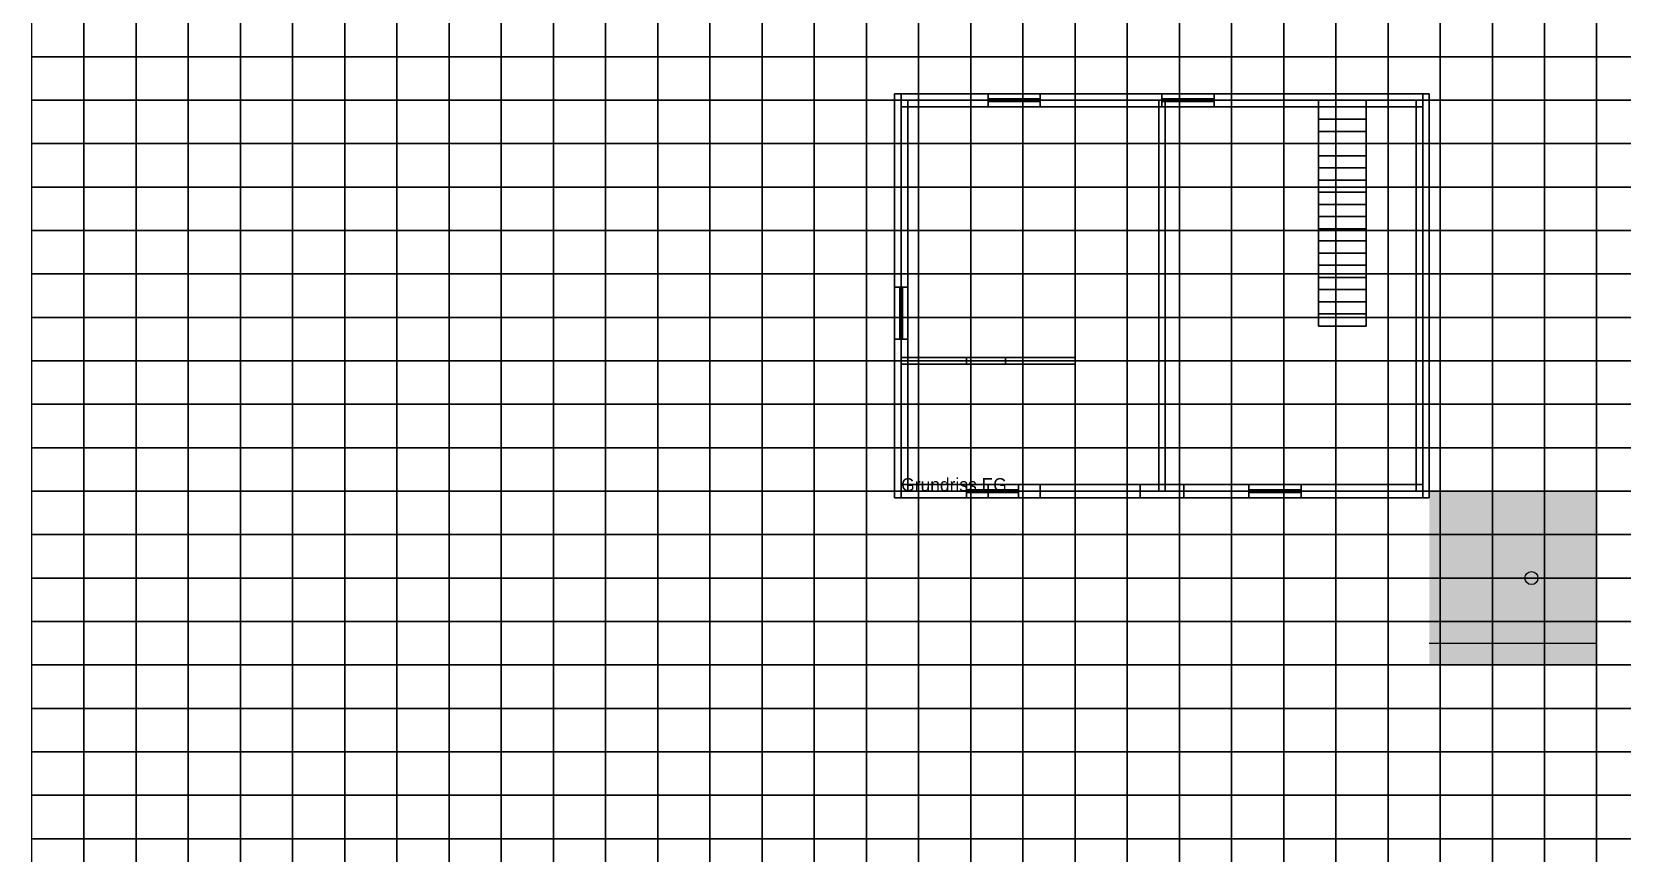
# Model space of a CAD drawing. Header units: millimetres. Extents: x -20000 to 218800, y -20000 to 179000.
# Drawn here: x -20000 to 16587, y 63666 to 82575 of the extents above; entities that cross this region are included whole.
import ezdxf

# ---------------------------------------------------------------- set-up
doc = ezdxf.new("R2010")
doc.units = ezdxf.units.MM
for name, color, linetype in [('A-BODEN', 33, 'Continuous'), ('A-DECKE', 9, 'Continuous'), ('A-FENSTER', 4, 'Continuous'), ('A-FENSTER-GLAS', 5, 'Continuous'), ('A-MAUER', 253, 'Continuous'), ('A-STUETZE', 8, 'Continuous'), ('A-TERRASSE', 32, 'Continuous'), ('A-TEXT', 2, 'Continuous'), ('A-TREPPE', 41, 'Continuous'), ('A-WAND', 7, 'Continuous'), ('A-WAND-INNEN', 8, 'Continuous')]:
    doc.layers.add(name, color=color, linetype=linetype)

# ---------------------------------------------------------------- blocks, each defined once
blk = doc.blocks.new('RAHMEN')
mesh = blk.add_polyface()
corners = [(0, -30), (0, 30), (1200, 30), (1200, -30), (0, -30, 60), (1200, -30, 60), (1200, 30, 60), (0, 30, 60)]
mesh.append_faces([[corners[k] for k in face] for face in [(0, 1, 2, 3), (4, 5, 6, 7), (0, 3, 5, 4), (3, 2, 6, 5), (2, 1, 7, 6), (1, 0, 4, 7)]])
mesh = blk.add_polyface()
corners = [(0, -30, 1140), (0, 30, 1140), (1200, 30, 1140), (1200, -30, 1140), (0, -30, 1200), (1200, -30, 1200), (1200, 30, 1200), (0, 30, 1200)]
mesh.append_faces([[corners[k] for k in face] for face in [(0, 1, 2, 3), (4, 5, 6, 7), (0, 3, 5, 4), (3, 2, 6, 5), (2, 1, 7, 6), (1, 0, 4, 7)]])
mesh = blk.add_polyface()
corners = [(0, -30), (0, 30), (60, 30), (60, -30), (0, -30, 1200), (60, -30, 1200), (60, 30, 1200), (0, 30, 1200)]
mesh.append_faces([[corners[k] for k in face] for face in [(0, 1, 2, 3), (4, 5, 6, 7), (0, 3, 5, 4), (3, 2, 6, 5), (2, 1, 7, 6), (1, 0, 4, 7)]])
mesh = blk.add_polyface()
corners = [(1140, -30), (1140, 30), (1200, 30), (1200, -30), (1140, -30, 1200), (1200, -30, 1200), (1200, 30, 1200), (1140, 30, 1200)]
mesh.append_faces([[corners[k] for k in face] for face in [(0, 1, 2, 3), (4, 5, 6, 7), (0, 3, 5, 4), (3, 2, 6, 5), (2, 1, 7, 6), (1, 0, 4, 7)]])
blk = doc.blocks.new('FENSTER')
at = {"layer": 'A-FENSTER-GLAS', "color": 5}
blk.add_3dface([(60, 0, 60), (1140, 0, 60), (1140, 0, 1140), (60, 0, 1140)], dxfattribs=at)
blk.add_blockref('RAHMEN', (0, 0))
blk = doc.blocks.new('STUFE')
mesh = blk.add_polyface()
corners = [(0, 0), (0, 280), (1100, 280), (1100, 0), (0, 0, 170), (1100, 0, 170), (1100, 280, 170), (0, 280, 170)]
mesh.append_faces([[corners[k] for k in face] for face in [(0, 1, 2, 3), (4, 5, 6, 7), (0, 3, 5, 4), (3, 2, 6, 5), (2, 1, 7, 6), (1, 0, 4, 7)]])
blk = doc.blocks.new('HAUS')
at = {"layer": 'A-DECKE'}
for points in [[(0, 0, 5800), (12000, 0, 5800), (12000, 9000, 5800), (0, 9000, 5800)], [(0, 0, 6000), (12000, 0, 6000), (12000, 9000, 6000), (0, 9000, 6000)]]:
    blk.add_3dface(points, dxfattribs=at)
at = {"layer": 'A-MAUER'}
blk.add_lwpolyline([(12150, -3500), (16000, -3500)], dxfattribs=at)
at = {"layer": 'A-STUETZE'}
blk.add_circle((14500, -2000), 150, dxfattribs=at)
at = {"layer": 'A-TERRASSE'}
blk.add_solid([(12150, -4000), (16000, -4000), (12150, 0), (16000, 0)], dxfattribs=at)
at = {"layer": 'A-WAND'}
for points in [[(0, 0, 6000), (0, 9000, 6000), (0, 4500, 8400)], [(12000, 0, 6000), (12000, 9000, 6000), (12000, 4500, 8400)]]:
    blk.add_3dface(points, dxfattribs=at)
at = {"layer": 'A-FENSTER'}
for p, rotation in [((3200, 9000, 900), 180), ((7200, 9000, 900), 180), ((0, 4700, 900), -90)]:
    blk.add_blockref('FENSTER', p, dxfattribs=dict(at, rotation=rotation))
for p in [(1500, 0, 900), (8000, 0, 900)]:
    blk.add_blockref('FENSTER', p, dxfattribs=at)
at = {"layer": 'A-TREPPE', "zscale": 1.0380622837370241}
for p in [(9600, 8280, 2824), (9600, 8000, 2647), (9600, 7720, 2471), (9600, 7440, 2294), (9600, 7160, 2118), (9600, 6880, 1941), (9600, 6600, 1765), (9600, 6320, 1588), (9600, 6040, 1412), (9600, 5760, 1235), (9600, 5480, 1059), (9600, 5200, 882), (9600, 4920, 706), (9600, 4640, 529), (9600, 4360, 353), (9600, 4080, 176), (9600, 3800)]:
    blk.add_blockref('STUFE', p, dxfattribs=at)
at = {"layer": 'A-TEXT'}
blk.add_text('Grundriss EG', height=300, dxfattribs=at).set_placement((0, 0))
at = {"layer": 'A-BODEN'}
mesh = blk.add_polyface(dxfattribs=at)
corners = [(-150, -150, -300), (-150, 9150, -300), (12150, 9150, -300), (12150, -150, -300), (-150, -150), (12150, -150), (12150, 9150), (-150, 9150)]
mesh.append_faces([[corners[k] for k in face] for face in [(0, 1, 2, 3), (4, 5, 6, 7), (0, 3, 5, 4), (3, 2, 6, 5), (2, 1, 7, 6), (1, 0, 4, 7)]])
at = {"layer": 'A-DECKE'}
mesh = blk.add_polyface(dxfattribs=at)
corners = [(0, 4000, 2750), (0, 9000, 2750), (9600, 9000, 2750), (9600, 4000, 2750), (0, 4000, 3000), (9600, 4000, 3000), (9600, 9000, 3000), (0, 9000, 3000)]
mesh.append_faces([[corners[k] for k in face] for face in [(0, 1, 2, 3), (4, 5, 6, 7), (0, 3, 5, 4), (3, 2, 6, 5), (2, 1, 7, 6), (1, 0, 4, 7)]])
mesh = blk.add_polyface(dxfattribs=at)
corners = [(9600, 8850, 2750), (9600, 9000, 2750), (10700, 9000, 2750), (10700, 8850, 2750), (9600, 8850, 3000), (10700, 8850, 3000), (10700, 9000, 3000), (9600, 9000, 3000)]
mesh.append_faces([[corners[k] for k in face] for face in [(0, 1, 2, 3), (4, 5, 6, 7), (0, 3, 5, 4), (3, 2, 6, 5), (2, 1, 7, 6), (1, 0, 4, 7)]])
mesh = blk.add_polyface(dxfattribs=at)
corners = [(10700, 4000, 2750), (10700, 9000, 2750), (12000, 9000, 2750), (12000, 4000, 2750), (10700, 4000, 3000), (12000, 4000, 3000), (12000, 9000, 3000), (10700, 9000, 3000)]
mesh.append_faces([[corners[k] for k in face] for face in [(0, 1, 2, 3), (4, 5, 6, 7), (0, 3, 5, 4), (3, 2, 6, 5), (2, 1, 7, 6), (1, 0, 4, 7)]])
mesh = blk.add_polyface(dxfattribs=at)
corners = [(0, 0, 2750), (0, 4000, 2750), (12000, 4000, 2750), (12000, 0, 2750), (0, 0, 3000), (12000, 0, 3000), (12000, 4000, 3000), (0, 4000, 3000)]
mesh.append_faces([[corners[k] for k in face] for face in [(0, 1, 2, 3), (4, 5, 6, 7), (0, 3, 5, 4), (3, 2, 6, 5), (2, 1, 7, 6), (1, 0, 4, 7)]])
at = {"layer": 'A-WAND'}
mesh = blk.add_polyface(dxfattribs=at)
corners = [(0, 8850), (0, 9150), (2000, 9150), (2000, 8850), (0, 8850, 3000), (2000, 8850, 3000), (2000, 9150, 3000), (0, 9150, 3000)]
mesh.append_faces([[corners[k] for k in face] for face in [(0, 1, 2, 3), (4, 5, 6, 7), (0, 3, 5, 4), (3, 2, 6, 5), (2, 1, 7, 6), (1, 0, 4, 7)]])
mesh = blk.add_polyface(dxfattribs=at)
corners = [(0, 8850, 3000), (0, 9150, 3000), (4000, 9150, 3000), (4000, 8850, 3000), (0, 8850, 5800), (4000, 8850, 5800), (4000, 9150, 5800), (0, 9150, 5800)]
mesh.append_faces([[corners[k] for k in face] for face in [(0, 1, 2, 3), (4, 5, 6, 7), (0, 3, 5, 4), (3, 2, 6, 5), (2, 1, 7, 6), (1, 0, 4, 7)]])
mesh = blk.add_polyface(dxfattribs=at)
corners = [(2000, 8850), (2000, 9150), (3200, 9150), (3200, 8850), (2000, 8850, 900), (3200, 8850, 900), (3200, 9150, 900), (2000, 9150, 900)]
mesh.append_faces([[corners[k] for k in face] for face in [(0, 1, 2, 3), (4, 5, 6, 7), (0, 3, 5, 4), (3, 2, 6, 5), (2, 1, 7, 6), (1, 0, 4, 7)]])
mesh = blk.add_polyface(dxfattribs=at)
corners = [(2000, 8850, 2100), (2000, 9150, 2100), (3200, 9150, 2100), (3200, 8850, 2100), (2000, 8850, 3000), (3200, 8850, 3000), (3200, 9150, 3000), (2000, 9150, 3000)]
mesh.append_faces([[corners[k] for k in face] for face in [(0, 1, 2, 3), (4, 5, 6, 7), (0, 3, 5, 4), (3, 2, 6, 5), (2, 1, 7, 6), (1, 0, 4, 7)]])
mesh = blk.add_polyface(dxfattribs=at)
corners = [(3200, 8850), (3200, 9150), (6000, 9150), (6000, 8850), (3200, 8850, 3000), (6000, 8850, 3000), (6000, 9150, 3000), (3200, 9150, 3000)]
mesh.append_faces([[corners[k] for k in face] for face in [(0, 1, 2, 3), (4, 5, 6, 7), (0, 3, 5, 4), (3, 2, 6, 5), (2, 1, 7, 6), (1, 0, 4, 7)]])
mesh = blk.add_polyface(dxfattribs=at)
corners = [(4000, 8850, 3000), (4000, 9150, 3000), (5200, 9150, 3000), (5200, 8850, 3000), (4000, 8850, 3900), (5200, 8850, 3900), (5200, 9150, 3900), (4000, 9150, 3900)]
mesh.append_faces([[corners[k] for k in face] for face in [(0, 1, 2, 3), (4, 5, 6, 7), (0, 3, 5, 4), (3, 2, 6, 5), (2, 1, 7, 6), (1, 0, 4, 7)]])
mesh = blk.add_polyface(dxfattribs=at)
corners = [(4000, 8850, 5100), (4000, 9150, 5100), (5200, 9150, 5100), (5200, 8850, 5100), (4000, 8850, 5800), (5200, 8850, 5800), (5200, 9150, 5800), (4000, 9150, 5800)]
mesh.append_faces([[corners[k] for k in face] for face in [(0, 1, 2, 3), (4, 5, 6, 7), (0, 3, 5, 4), (3, 2, 6, 5), (2, 1, 7, 6), (1, 0, 4, 7)]])
mesh = blk.add_polyface(dxfattribs=at)
corners = [(5200, 8850, 3000), (5200, 9150, 3000), (12000, 9150, 3000), (12000, 8850, 3000), (5200, 8850, 5800), (12000, 8850, 5800), (12000, 9150, 5800), (5200, 9150, 5800)]
mesh.append_faces([[corners[k] for k in face] for face in [(0, 1, 2, 3), (4, 5, 6, 7), (0, 3, 5, 4), (3, 2, 6, 5), (2, 1, 7, 6), (1, 0, 4, 7)]])
mesh = blk.add_polyface(dxfattribs=at)
corners = [(6000, 8850), (6000, 9150), (7200, 9150), (7200, 8850), (6000, 8850, 900), (7200, 8850, 900), (7200, 9150, 900), (6000, 9150, 900)]
mesh.append_faces([[corners[k] for k in face] for face in [(0, 1, 2, 3), (4, 5, 6, 7), (0, 3, 5, 4), (3, 2, 6, 5), (2, 1, 7, 6), (1, 0, 4, 7)]])
mesh = blk.add_polyface(dxfattribs=at)
corners = [(6000, 8850, 2100), (6000, 9150, 2100), (7200, 9150, 2100), (7200, 8850, 2100), (6000, 8850, 3000), (7200, 8850, 3000), (7200, 9150, 3000), (6000, 9150, 3000)]
mesh.append_faces([[corners[k] for k in face] for face in [(0, 1, 2, 3), (4, 5, 6, 7), (0, 3, 5, 4), (3, 2, 6, 5), (2, 1, 7, 6), (1, 0, 4, 7)]])
mesh = blk.add_polyface(dxfattribs=at)
corners = [(7200, 8850), (7200, 9150), (12000, 9150), (12000, 8850), (7200, 8850, 3000), (12000, 8850, 3000), (12000, 9150, 3000), (7200, 9150, 3000)]
mesh.append_faces([[corners[k] for k in face] for face in [(0, 1, 2, 3), (4, 5, 6, 7), (0, 3, 5, 4), (3, 2, 6, 5), (2, 1, 7, 6), (1, 0, 4, 7)]])
mesh = blk.add_polyface(dxfattribs=at)
corners = [(-150, 4700), (-150, 9000), (150, 9000), (150, 4700), (-150, 4700, 3000), (150, 4700, 3000), (150, 9000, 3000), (-150, 9000, 3000)]
mesh.append_faces([[corners[k] for k in face] for face in [(0, 1, 2, 3), (4, 5, 6, 7), (0, 3, 5, 4), (3, 2, 6, 5), (2, 1, 7, 6), (1, 0, 4, 7)]])
mesh = blk.add_polyface(dxfattribs=at)
corners = [(-150, 0, 3000), (-150, 9000, 3000), (150, 9000, 3000), (150, 0, 3000), (-150, 0, 5800), (150, 0, 5800), (150, 9000, 5800), (-150, 9000, 5800)]
mesh.append_faces([[corners[k] for k in face] for face in [(0, 1, 2, 3), (4, 5, 6, 7), (0, 3, 5, 4), (3, 2, 6, 5), (2, 1, 7, 6), (1, 0, 4, 7)]])
mesh = blk.add_polyface(dxfattribs=at)
corners = [(11850, 0), (11850, 9000), (12150, 9000), (12150, 0), (11850, 0, 3000), (12150, 0, 3000), (12150, 9000, 3000), (11850, 9000, 3000)]
mesh.append_faces([[corners[k] for k in face] for face in [(0, 1, 2, 3), (4, 5, 6, 7), (0, 3, 5, 4), (3, 2, 6, 5), (2, 1, 7, 6), (1, 0, 4, 7)]])
mesh = blk.add_polyface(dxfattribs=at)
corners = [(11850, 0, 3000), (11850, 9000, 3000), (12150, 9000, 3000), (12150, 0, 3000), (11850, 0, 5800), (12150, 0, 5800), (12150, 9000, 5800), (11850, 9000, 5800)]
mesh.append_faces([[corners[k] for k in face] for face in [(0, 1, 2, 3), (4, 5, 6, 7), (0, 3, 5, 4), (3, 2, 6, 5), (2, 1, 7, 6), (1, 0, 4, 7)]])
mesh = blk.add_polyface(dxfattribs=at)
corners = [(-150, 3500), (-150, 4700), (150, 4700), (150, 3500), (-150, 3500, 900), (150, 3500, 900), (150, 4700, 900), (-150, 4700, 900)]
mesh.append_faces([[corners[k] for k in face] for face in [(0, 1, 2, 3), (4, 5, 6, 7), (0, 3, 5, 4), (3, 2, 6, 5), (2, 1, 7, 6), (1, 0, 4, 7)]])
mesh = blk.add_polyface(dxfattribs=at)
corners = [(-150, 3500, 2100), (-150, 4700, 2100), (150, 4700, 2100), (150, 3500, 2100), (-150, 3500, 3000), (150, 3500, 3000), (150, 4700, 3000), (-150, 4700, 3000)]
mesh.append_faces([[corners[k] for k in face] for face in [(0, 1, 2, 3), (4, 5, 6, 7), (0, 3, 5, 4), (3, 2, 6, 5), (2, 1, 7, 6), (1, 0, 4, 7)]])
mesh = blk.add_polyface(dxfattribs=at)
corners = [(-150, 0), (-150, 3500), (150, 3500), (150, 0), (-150, 0, 3000), (150, 0, 3000), (150, 3500, 3000), (-150, 3500, 3000)]
mesh.append_faces([[corners[k] for k in face] for face in [(0, 1, 2, 3), (4, 5, 6, 7), (0, 3, 5, 4), (3, 2, 6, 5), (2, 1, 7, 6), (1, 0, 4, 7)]])
mesh = blk.add_polyface(dxfattribs=at)
corners = [(0, -150), (0, 150), (1500, 150), (1500, -150), (0, -150, 3000), (1500, -150, 3000), (1500, 150, 3000), (0, 150, 3000)]
mesh.append_faces([[corners[k] for k in face] for face in [(0, 1, 2, 3), (4, 5, 6, 7), (0, 3, 5, 4), (3, 2, 6, 5), (2, 1, 7, 6), (1, 0, 4, 7)]])
mesh = blk.add_polyface(dxfattribs=at)
corners = [(0, -150, 3000), (0, 150, 3000), (2000, 150, 3000), (2000, -150, 3000), (0, -150, 5800), (2000, -150, 5800), (2000, 150, 5800), (0, 150, 5800)]
mesh.append_faces([[corners[k] for k in face] for face in [(0, 1, 2, 3), (4, 5, 6, 7), (0, 3, 5, 4), (3, 2, 6, 5), (2, 1, 7, 6), (1, 0, 4, 7)]])
mesh = blk.add_polyface(dxfattribs=at)
corners = [(1500, -150), (1500, 150), (2700, 150), (2700, -150), (1500, -150, 900), (2700, -150, 900), (2700, 150, 900), (1500, 150, 900)]
mesh.append_faces([[corners[k] for k in face] for face in [(0, 1, 2, 3), (4, 5, 6, 7), (0, 3, 5, 4), (3, 2, 6, 5), (2, 1, 7, 6), (1, 0, 4, 7)]])
mesh = blk.add_polyface(dxfattribs=at)
corners = [(1500, -150, 2100), (1500, 150, 2100), (2700, 150, 2100), (2700, -150, 2100), (1500, -150, 3000), (2700, -150, 3000), (2700, 150, 3000), (1500, 150, 3000)]
mesh.append_faces([[corners[k] for k in face] for face in [(0, 1, 2, 3), (4, 5, 6, 7), (0, 3, 5, 4), (3, 2, 6, 5), (2, 1, 7, 6), (1, 0, 4, 7)]])
mesh = blk.add_polyface(dxfattribs=at)
corners = [(2000, -150, 3000), (2000, 150, 3000), (3200, 150, 3000), (3200, -150, 3000), (2000, -150, 3900), (3200, -150, 3900), (3200, 150, 3900), (2000, 150, 3900)]
mesh.append_faces([[corners[k] for k in face] for face in [(0, 1, 2, 3), (4, 5, 6, 7), (0, 3, 5, 4), (3, 2, 6, 5), (2, 1, 7, 6), (1, 0, 4, 7)]])
mesh = blk.add_polyface(dxfattribs=at)
corners = [(2000, -150, 5100), (2000, 150, 5100), (3200, 150, 5100), (3200, -150, 5100), (2000, -150, 5800), (3200, -150, 5800), (3200, 150, 5800), (2000, 150, 5800)]
mesh.append_faces([[corners[k] for k in face] for face in [(0, 1, 2, 3), (4, 5, 6, 7), (0, 3, 5, 4), (3, 2, 6, 5), (2, 1, 7, 6), (1, 0, 4, 7)]])
mesh = blk.add_polyface(dxfattribs=at)
corners = [(2700, -150), (2700, 150), (5500, 150), (5500, -150), (2700, -150, 3000), (5500, -150, 3000), (5500, 150, 3000), (2700, 150, 3000)]
mesh.append_faces([[corners[k] for k in face] for face in [(0, 1, 2, 3), (4, 5, 6, 7), (0, 3, 5, 4), (3, 2, 6, 5), (2, 1, 7, 6), (1, 0, 4, 7)]])
mesh = blk.add_polyface(dxfattribs=at)
corners = [(3200, -150, 3000), (3200, 150, 3000), (8000, 150, 3000), (8000, -150, 3000), (3200, -150, 5800), (8000, -150, 5800), (8000, 150, 5800), (3200, 150, 5800)]
mesh.append_faces([[corners[k] for k in face] for face in [(0, 1, 2, 3), (4, 5, 6, 7), (0, 3, 5, 4), (3, 2, 6, 5), (2, 1, 7, 6), (1, 0, 4, 7)]])
mesh = blk.add_polyface(dxfattribs=at)
corners = [(5500, -150, 2100), (5500, 150, 2100), (6500, 150, 2100), (6500, -150, 2100), (5500, -150, 3000), (6500, -150, 3000), (6500, 150, 3000), (5500, 150, 3000)]
mesh.append_faces([[corners[k] for k in face] for face in [(0, 1, 2, 3), (4, 5, 6, 7), (0, 3, 5, 4), (3, 2, 6, 5), (2, 1, 7, 6), (1, 0, 4, 7)]])
mesh = blk.add_polyface(dxfattribs=at)
corners = [(6500, -150), (6500, 150), (8000, 150), (8000, -150), (6500, -150, 3000), (8000, -150, 3000), (8000, 150, 3000), (6500, 150, 3000)]
mesh.append_faces([[corners[k] for k in face] for face in [(0, 1, 2, 3), (4, 5, 6, 7), (0, 3, 5, 4), (3, 2, 6, 5), (2, 1, 7, 6), (1, 0, 4, 7)]])
mesh = blk.add_polyface(dxfattribs=at)
corners = [(8000, -150), (8000, 150), (9200, 150), (9200, -150), (8000, -150, 900), (9200, -150, 900), (9200, 150, 900), (8000, 150, 900)]
mesh.append_faces([[corners[k] for k in face] for face in [(0, 1, 2, 3), (4, 5, 6, 7), (0, 3, 5, 4), (3, 2, 6, 5), (2, 1, 7, 6), (1, 0, 4, 7)]])
mesh = blk.add_polyface(dxfattribs=at)
corners = [(8000, -150, 2100), (8000, 150, 2100), (9200, 150, 2100), (9200, -150, 2100), (8000, -150, 3000), (9200, -150, 3000), (9200, 150, 3000), (8000, 150, 3000)]
mesh.append_faces([[corners[k] for k in face] for face in [(0, 1, 2, 3), (4, 5, 6, 7), (0, 3, 5, 4), (3, 2, 6, 5), (2, 1, 7, 6), (1, 0, 4, 7)]])
mesh = blk.add_polyface(dxfattribs=at)
corners = [(8000, -150, 3000), (8000, 150, 3000), (9200, 150, 3000), (9200, -150, 3000), (8000, -150, 3900), (9200, -150, 3900), (9200, 150, 3900), (8000, 150, 3900)]
mesh.append_faces([[corners[k] for k in face] for face in [(0, 1, 2, 3), (4, 5, 6, 7), (0, 3, 5, 4), (3, 2, 6, 5), (2, 1, 7, 6), (1, 0, 4, 7)]])
mesh = blk.add_polyface(dxfattribs=at)
corners = [(8000, -150, 5100), (8000, 150, 5100), (9200, 150, 5100), (9200, -150, 5100), (8000, -150, 5800), (9200, -150, 5800), (9200, 150, 5800), (8000, 150, 5800)]
mesh.append_faces([[corners[k] for k in face] for face in [(0, 1, 2, 3), (4, 5, 6, 7), (0, 3, 5, 4), (3, 2, 6, 5), (2, 1, 7, 6), (1, 0, 4, 7)]])
mesh = blk.add_polyface(dxfattribs=at)
corners = [(9200, -150), (9200, 150), (12000, 150), (12000, -150), (9200, -150, 3000), (12000, -150, 3000), (12000, 150, 3000), (9200, 150, 3000)]
mesh.append_faces([[corners[k] for k in face] for face in [(0, 1, 2, 3), (4, 5, 6, 7), (0, 3, 5, 4), (3, 2, 6, 5), (2, 1, 7, 6), (1, 0, 4, 7)]])
mesh = blk.add_polyface(dxfattribs=at)
corners = [(9200, -150, 3000), (9200, 150, 3000), (12000, 150, 3000), (12000, -150, 3000), (9200, -150, 5800), (12000, -150, 5800), (12000, 150, 5800), (9200, 150, 5800)]
mesh.append_faces([[corners[k] for k in face] for face in [(0, 1, 2, 3), (4, 5, 6, 7), (0, 3, 5, 4), (3, 2, 6, 5), (2, 1, 7, 6), (1, 0, 4, 7)]])
at = {"layer": 'A-WAND-INNEN'}
mesh = blk.add_polyface(dxfattribs=at)
corners = [(5925, 5000), (5925, 9000), (6075, 9000), (6075, 5000), (5925, 5000, 2750), (6075, 5000, 2750), (6075, 9000, 2750), (5925, 9000, 2750)]
mesh.append_faces([[corners[k] for k in face] for face in [(0, 1, 2, 3), (4, 5, 6, 7), (0, 3, 5, 4), (3, 2, 6, 5), (2, 1, 7, 6), (1, 0, 4, 7)]])
mesh = blk.add_polyface(dxfattribs=at)
corners = [(5925, 6000, 3000), (5925, 9000, 3000), (6075, 9000, 3000), (6075, 6000, 3000), (5925, 6000, 5800), (6075, 6000, 5800), (6075, 9000, 5800), (5925, 9000, 5800)]
mesh.append_faces([[corners[k] for k in face] for face in [(0, 1, 2, 3), (4, 5, 6, 7), (0, 3, 5, 4), (3, 2, 6, 5), (2, 1, 7, 6), (1, 0, 4, 7)]])
mesh = blk.add_polyface(dxfattribs=at)
corners = [(5925, 5000, 5100), (5925, 6000, 5100), (6075, 6000, 5100), (6075, 5000, 5100), (5925, 5000, 5800), (6075, 5000, 5800), (6075, 6000, 5800), (5925, 6000, 5800)]
mesh.append_faces([[corners[k] for k in face] for face in [(0, 1, 2, 3), (4, 5, 6, 7), (0, 3, 5, 4), (3, 2, 6, 5), (2, 1, 7, 6), (1, 0, 4, 7)]])
mesh = blk.add_polyface(dxfattribs=at)
corners = [(5925, 4000, 2100), (5925, 5000, 2100), (6075, 5000, 2100), (6075, 4000, 2100), (5925, 4000, 2750), (6075, 4000, 2750), (6075, 5000, 2750), (5925, 5000, 2750)]
mesh.append_faces([[corners[k] for k in face] for face in [(0, 1, 2, 3), (4, 5, 6, 7), (0, 3, 5, 4), (3, 2, 6, 5), (2, 1, 7, 6), (1, 0, 4, 7)]])
mesh = blk.add_polyface(dxfattribs=at)
corners = [(5925, 0, 3000), (5925, 5000, 3000), (6075, 5000, 3000), (6075, 0, 3000), (5925, 0, 5800), (6075, 0, 5800), (6075, 5000, 5800), (5925, 5000, 5800)]
mesh.append_faces([[corners[k] for k in face] for face in [(0, 1, 2, 3), (4, 5, 6, 7), (0, 3, 5, 4), (3, 2, 6, 5), (2, 1, 7, 6), (1, 0, 4, 7)]])
mesh = blk.add_polyface(dxfattribs=at)
corners = [(5925, 3000), (5925, 4000), (6075, 4000), (6075, 3000), (5925, 3000, 2750), (6075, 3000, 2750), (6075, 4000, 2750), (5925, 4000, 2750)]
mesh.append_faces([[corners[k] for k in face] for face in [(0, 1, 2, 3), (4, 5, 6, 7), (0, 3, 5, 4), (3, 2, 6, 5), (2, 1, 7, 6), (1, 0, 4, 7)]])
mesh = blk.add_polyface(dxfattribs=at)
corners = [(0, 2925), (0, 3075), (1500, 3075), (1500, 2925), (0, 2925, 2750), (1500, 2925, 2750), (1500, 3075, 2750), (0, 3075, 2750)]
mesh.append_faces([[corners[k] for k in face] for face in [(0, 1, 2, 3), (4, 5, 6, 7), (0, 3, 5, 4), (3, 2, 6, 5), (2, 1, 7, 6), (1, 0, 4, 7)]])
mesh = blk.add_polyface(dxfattribs=at)
corners = [(1500, 2925, 2100), (1500, 3075, 2100), (2400, 3075, 2100), (2400, 2925, 2100), (1500, 2925, 2750), (2400, 2925, 2750), (2400, 3075, 2750), (1500, 3075, 2750)]
mesh.append_faces([[corners[k] for k in face] for face in [(0, 1, 2, 3), (4, 5, 6, 7), (0, 3, 5, 4), (3, 2, 6, 5), (2, 1, 7, 6), (1, 0, 4, 7)]])
mesh = blk.add_polyface(dxfattribs=at)
corners = [(2400, 2925), (2400, 3075), (4000, 3075), (4000, 2925), (2400, 2925, 2750), (4000, 2925, 2750), (4000, 3075, 2750), (2400, 3075, 2750)]
mesh.append_faces([[corners[k] for k in face] for face in [(0, 1, 2, 3), (4, 5, 6, 7), (0, 3, 5, 4), (3, 2, 6, 5), (2, 1, 7, 6), (1, 0, 4, 7)]])

msp = doc.modelspace()

# ---------------------------------------------------------------- block references
at = {"row_count": 6, "column_count": 10, "row_spacing": 18000, "column_spacing": 20000}
msp.add_blockref('HAUS', (0, 0), dxfattribs=at)

# ---------------------------------------------------------------- meshes
at = {"layer": 'GELAENDE'}
mesh = msp.add_polymesh((9, 9), dxfattribs=at)
for k, corner in enumerate([(-20000, 76000, -400), (-20000, 77000, -400), (-20000, 78000, -400), (-20000, 79000, -400), (-20000, 80000, -400), (-20000, 81000, -400), (-20000, 82000, -400), (-20000, 83000, -400), (-20000, 84000, -400), (-18800, 76000, -385), (-18800, 77000, -385), (-18800, 78000, -385), (-18800, 79000, -386), (-18800, 80000, -386), (-18800, 81000, -387), (-18800, 82000, -388), (-18800, 83000, -390), (-18800, 84000, -391), (-17600, 76000, -370), (-17600, 77000, -370), (-17600, 78000, -371), (-17600, 79000, -372), (-17600, 80000, -373), (-17600, 81000, -375), (-17600, 82000, -377), (-17600, 83000, -380), (-17600, 84000, -383), (-16400, 76000, -356), (-16400, 77000, -356), (-16400, 78000, -356), (-16400, 79000, -358), (-16400, 80000, -360), (-16400, 81000, -363), (-16400, 82000, -366), (-16400, 83000, -370), (-16400, 84000, -374), (-15200, 76000, -342), (-15200, 77000, -342), (-15200, 78000, -342), (-15200, 79000, -344), (-15200, 80000, -347), (-15200, 81000, -351), (-15200, 82000, -355), (-15200, 83000, -360), (-15200, 84000, -366), (-14000, 76000, -328), (-14000, 77000, -328), (-14000, 78000, -329), (-14000, 79000, -331), (-14000, 80000, -335), (-14000, 81000, -339), (-14000, 82000, -345), (-14000, 83000, -351), (-14000, 84000, -358), (-12800, 76000, -316), (-12800, 77000, -315), (-12800, 78000, -317), (-12800, 79000, -319), (-12800, 80000, -323), (-12800, 81000, -328), (-12800, 82000, -335), (-12800, 83000, -342), (-12800, 84000, -351), (-11600, 76000, -304), (-11600, 77000, -303), (-11600, 78000, -305), (-11600, 79000, -308), (-11600, 80000, -312), (-11600, 81000, -318), (-11600, 82000, -326), (-11600, 83000, -334), (-11600, 84000, -344), (-10400, 76000, -293), (-10400, 77000, -292), (-10400, 78000, -294), (-10400, 79000, -297), (-10400, 80000, -302), (-10400, 81000, -309), (-10400, 82000, -317), (-10400, 83000, -327), (-10400, 84000, -338)]):
    mesh.set_mesh_vertex(divmod(k, 9), corner)
mesh = msp.add_polymesh((9, 9), dxfattribs=at)
for k, corner in enumerate([(-10400, 76000, -293), (-10400, 77000, -292), (-10400, 78000, -294), (-10400, 79000, -297), (-10400, 80000, -302), (-10400, 81000, -309), (-10400, 82000, -317), (-10400, 83000, -327), (-10400, 84000, -338), (-9200, 76000, -283), (-9200, 77000, -283), (-9200, 78000, -284), (-9200, 79000, -288), (-9200, 80000, -293), (-9200, 81000, -301), (-9200, 82000, -310), (-9200, 83000, -320), (-9200, 84000, -332), (-8000, 76000, -274), (-8000, 77000, -274), (-8000, 78000, -276), (-8000, 79000, -280), (-8000, 80000, -285), (-8000, 81000, -293), (-8000, 82000, -303), (-8000, 83000, -314), (-8000, 84000, -327), (-6800, 76000, -267), (-6800, 77000, -266), (-6800, 78000, -268), (-6800, 79000, -272), (-6800, 80000, -279), (-6800, 81000, -287), (-6800, 82000, -297), (-6800, 83000, -309), (-6800, 84000, -323), (-5600, 76000, -261), (-5600, 77000, -260), (-5600, 78000, -262), (-5600, 79000, -267), (-5600, 80000, -273), (-5600, 81000, -282), (-5600, 82000, -292), (-5600, 83000, -305), (-5600, 84000, -319), (-4400, 76000, -256), (-4400, 77000, -256), (-4400, 78000, -258), (-4400, 79000, -262), (-4400, 80000, -269), (-4400, 81000, -278), (-4400, 82000, -289), (-4400, 83000, -302), (-4400, 84000, -316), (-3200, 76000, -253), (-3200, 77000, -252), (-3200, 78000, -254), (-3200, 79000, -259), (-3200, 80000, -266), (-3200, 81000, -275), (-3200, 82000, -286), (-3200, 83000, -300), (-3200, 84000, -314), (-2000, 76000, -251), (-2000, 77000, -251), (-2000, 78000, -253), (-2000, 79000, -257), (-2000, 80000, -264), (-2000, 81000, -274), (-2000, 82000, -285), (-2000, 83000, -298), (-2000, 84000, -313), (-800, 76000, -251), (-800, 77000, -250), (-800, 78000, -252), (-800, 79000, -257), (-800, 80000, -264), (-800, 81000, -273), (-800, 82000, -285), (-800, 83000, -298), (-800, 84000, -313)]):
    mesh.set_mesh_vertex(divmod(k, 9), corner)
mesh = msp.add_polymesh((9, 9), dxfattribs=at)
for k, corner in enumerate([(-800, 76000, -251), (-800, 77000, -250), (-800, 78000, -252), (-800, 79000, -257), (-800, 80000, -264), (-800, 81000, -273), (-800, 82000, -285), (-800, 83000, -298), (-800, 84000, -313), (400, 76000, -252), (400, 77000, -251), (400, 78000, -253), (400, 79000, -258), (400, 80000, -265), (400, 81000, -274), (400, 82000, -286), (400, 83000, -299), (400, 84000, -314), (1600, 76000, -254), (1600, 77000, -254), (1600, 78000, -256), (1600, 79000, -261), (1600, 80000, -267), (1600, 81000, -277), (1600, 82000, -288), (1600, 83000, -301), (1600, 84000, -315), (2800, 76000, -259), (2800, 77000, -258), (2800, 78000, -260), (2800, 79000, -265), (2800, 80000, -271), (2800, 81000, -280), (2800, 82000, -291), (2800, 83000, -304), (2800, 84000, -318), (4000, 76000, -264), (4000, 77000, -264), (4000, 78000, -266), (4000, 79000, -270), (4000, 80000, -276), (4000, 81000, -285), (4000, 82000, -295), (4000, 83000, -307), (4000, 84000, -321), (5200, 76000, -271), (5200, 77000, -271), (5200, 78000, -272), (5200, 79000, -276), (5200, 80000, -283), (5200, 81000, -291), (5200, 82000, -300), (5200, 83000, -312), (5200, 84000, -325), (6400, 76000, -279), (6400, 77000, -279), (6400, 78000, -281), (6400, 79000, -284), (6400, 80000, -290), (6400, 81000, -297), (6400, 82000, -307), (6400, 83000, -318), (6400, 84000, -330), (7600, 76000, -289), (7600, 77000, -288), (7600, 78000, -290), (7600, 79000, -293), (7600, 80000, -298), (7600, 81000, -305), (7600, 82000, -314), (7600, 83000, -324), (7600, 84000, -335), (8800, 76000, -299), (8800, 77000, -299), (8800, 78000, -300), (8800, 79000, -303), (8800, 80000, -308), (8800, 81000, -314), (8800, 82000, -322), (8800, 83000, -331), (8800, 84000, -341)]):
    mesh.set_mesh_vertex(divmod(k, 9), corner)
mesh = msp.add_polymesh((9, 9), dxfattribs=at)
for k, corner in enumerate([(8800, 76000, -299), (8800, 77000, -299), (8800, 78000, -300), (8800, 79000, -303), (8800, 80000, -308), (8800, 81000, -314), (8800, 82000, -322), (8800, 83000, -331), (8800, 84000, -341), (10000, 76000, -311), (10000, 77000, -310), (10000, 78000, -312), (10000, 79000, -314), (10000, 80000, -319), (10000, 81000, -324), (10000, 82000, -331), (10000, 83000, -339), (10000, 84000, -348), (11200, 76000, -323), (11200, 77000, -323), (11200, 78000, -324), (11200, 79000, -326), (11200, 80000, -330), (11200, 81000, -335), (11200, 82000, -341), (11200, 83000, -347), (11200, 84000, -355), (12400, 76000, -336), (12400, 77000, -336), (12400, 78000, -337), (12400, 79000, -339), (12400, 80000, -342), (12400, 81000, -346), (12400, 82000, -351), (12400, 83000, -356), (12400, 84000, -363), (13600, 76000, -350), (13600, 77000, -350), (13600, 78000, -351), (13600, 79000, -352), (13600, 80000, -354), (13600, 81000, -358), (13600, 82000, -361), (13600, 83000, -366), (13600, 84000, -371), (14800, 76000, -364), (14800, 77000, -364), (14800, 78000, -365), (14800, 79000, -366), (14800, 80000, -367), (14800, 81000, -370), (14800, 82000, -372), (14800, 83000, -376), (14800, 84000, -379), (16000, 76000, -379), (16000, 77000, -379), (16000, 78000, -379), (16000, 79000, -380), (16000, 80000, -381), (16000, 81000, -382), (16000, 82000, -384), (16000, 83000, -386), (16000, 84000, -388), (17200, 76000, -394), (17200, 77000, -394), (17200, 78000, -394), (17200, 79000, -394), (17200, 80000, -394), (17200, 81000, -395), (17200, 82000, -395), (17200, 83000, -396), (17200, 84000, -396), (18400, 76000, -409), (18400, 77000, -409), (18400, 78000, -409), (18400, 79000, -408), (18400, 80000, -408), (18400, 81000, -407), (18400, 82000, -407), (18400, 83000, -406), (18400, 84000, -405)]):
    mesh.set_mesh_vertex(divmod(k, 9), corner)
mesh = msp.add_polymesh((9, 9), dxfattribs=at)
for k, corner in enumerate([(-20000, 68000, -400), (-20000, 69000, -400), (-20000, 70000, -400), (-20000, 71000, -400), (-20000, 72000, -400), (-20000, 73000, -400), (-20000, 74000, -400), (-20000, 75000, -400), (-20000, 76000, -400), (-18800, 68000, -394), (-18800, 69000, -392), (-18800, 70000, -390), (-18800, 71000, -389), (-18800, 72000, -388), (-18800, 73000, -387), (-18800, 74000, -386), (-18800, 75000, -385), (-18800, 76000, -385), (-17600, 68000, -387), (-17600, 69000, -384), (-17600, 70000, -381), (-17600, 71000, -378), (-17600, 72000, -376), (-17600, 73000, -374), (-17600, 74000, -372), (-17600, 75000, -371), (-17600, 76000, -370), (-16400, 68000, -381), (-16400, 69000, -376), (-16400, 70000, -371), (-16400, 71000, -367), (-16400, 72000, -364), (-16400, 73000, -361), (-16400, 74000, -358), (-16400, 75000, -357), (-16400, 76000, -356), (-15200, 68000, -375), (-15200, 69000, -368), (-15200, 70000, -362), (-15200, 71000, -357), (-15200, 72000, -352), (-15200, 73000, -348), (-15200, 74000, -345), (-15200, 75000, -343), (-15200, 76000, -342), (-14000, 68000, -369), (-14000, 69000, -361), (-14000, 70000, -353), (-14000, 71000, -347), (-14000, 72000, -341), (-14000, 73000, -336), (-14000, 74000, -332), (-14000, 75000, -330), (-14000, 76000, -328), (-12800, 68000, -364), (-12800, 69000, -354), (-12800, 70000, -345), (-12800, 71000, -337), (-12800, 72000, -330), (-12800, 73000, -325), (-12800, 74000, -320), (-12800, 75000, -317), (-12800, 76000, -316), (-11600, 68000, -358), (-11600, 69000, -347), (-11600, 70000, -337), (-11600, 71000, -328), (-11600, 72000, -321), (-11600, 73000, -314), (-11600, 74000, -309), (-11600, 75000, -306), (-11600, 76000, -304), (-10400, 68000, -354), (-10400, 69000, -342), (-10400, 70000, -330), (-10400, 71000, -320), (-10400, 72000, -312), (-10400, 73000, -304), (-10400, 74000, -299), (-10400, 75000, -295), (-10400, 76000, -293)]):
    mesh.set_mesh_vertex(divmod(k, 9), corner)
mesh = msp.add_polymesh((9, 9), dxfattribs=at)
for k, corner in enumerate([(-10400, 68000, -354), (-10400, 69000, -342), (-10400, 70000, -330), (-10400, 71000, -320), (-10400, 72000, -312), (-10400, 73000, -304), (-10400, 74000, -299), (-10400, 75000, -295), (-10400, 76000, -293), (-9200, 68000, -349), (-9200, 69000, -336), (-9200, 70000, -324), (-9200, 71000, -313), (-9200, 72000, -303), (-9200, 73000, -296), (-9200, 74000, -289), (-9200, 75000, -285), (-9200, 76000, -283), (-8000, 68000, -346), (-8000, 69000, -331), (-8000, 70000, -318), (-8000, 71000, -306), (-8000, 72000, -296), (-8000, 73000, -288), (-8000, 74000, -281), (-8000, 75000, -277), (-8000, 76000, -274), (-6800, 68000, -343), (-6800, 69000, -327), (-6800, 70000, -313), (-6800, 71000, -301), (-6800, 72000, -290), (-6800, 73000, -281), (-6800, 74000, -274), (-6800, 75000, -269), (-6800, 76000, -267), (-5600, 68000, -340), (-5600, 69000, -324), (-5600, 70000, -309), (-5600, 71000, -296), (-5600, 72000, -285), (-5600, 73000, -276), (-5600, 74000, -268), (-5600, 75000, -263), (-5600, 76000, -261), (-4400, 68000, -338), (-4400, 69000, -321), (-4400, 70000, -306), (-4400, 71000, -293), (-4400, 72000, -281), (-4400, 73000, -272), (-4400, 74000, -264), (-4400, 75000, -259), (-4400, 76000, -256), (-3200, 68000, -336), (-3200, 69000, -320), (-3200, 70000, -304), (-3200, 71000, -290), (-3200, 72000, -279), (-3200, 73000, -269), (-3200, 74000, -261), (-3200, 75000, -256), (-3200, 76000, -253), (-2000, 68000, -336), (-2000, 69000, -319), (-2000, 70000, -303), (-2000, 71000, -289), (-2000, 72000, -277), (-2000, 73000, -267), (-2000, 74000, -259), (-2000, 75000, -254), (-2000, 76000, -251), (-800, 68000, -336), (-800, 69000, -319), (-800, 70000, -303), (-800, 71000, -289), (-800, 72000, -277), (-800, 73000, -267), (-800, 74000, -259), (-800, 75000, -254), (-800, 76000, -251)]):
    mesh.set_mesh_vertex(divmod(k, 9), corner)
mesh = msp.add_polymesh((9, 9), dxfattribs=at)
for k, corner in enumerate([(-800, 68000, -336), (-800, 69000, -319), (-800, 70000, -303), (-800, 71000, -289), (-800, 72000, -277), (-800, 73000, -267), (-800, 74000, -259), (-800, 75000, -254), (-800, 76000, -251), (400, 68000, -336), (400, 69000, -319), (400, 70000, -304), (400, 71000, -290), (400, 72000, -278), (400, 73000, -268), (400, 74000, -260), (400, 75000, -255), (400, 76000, -252), (1600, 68000, -337), (1600, 69000, -321), (1600, 70000, -305), (1600, 71000, -292), (1600, 72000, -280), (1600, 73000, -270), (1600, 74000, -263), (1600, 75000, -257), (1600, 76000, -254), (2800, 68000, -339), (2800, 69000, -323), (2800, 70000, -308), (2800, 71000, -295), (2800, 72000, -283), (2800, 73000, -274), (2800, 74000, -266), (2800, 75000, -261), (2800, 76000, -259), (4000, 68000, -341), (4000, 69000, -326), (4000, 70000, -312), (4000, 71000, -299), (4000, 72000, -288), (4000, 73000, -279), (4000, 74000, -272), (4000, 75000, -267), (4000, 76000, -264), (5200, 68000, -344), (5200, 69000, -330), (5200, 70000, -316), (5200, 71000, -304), (5200, 72000, -294), (5200, 73000, -285), (5200, 74000, -278), (5200, 75000, -274), (5200, 76000, -271), (6400, 68000, -348), (6400, 69000, -334), (6400, 70000, -321), (6400, 71000, -310), (6400, 72000, -300), (6400, 73000, -292), (6400, 74000, -286), (6400, 75000, -282), (6400, 76000, -279), (7600, 68000, -352), (7600, 69000, -339), (7600, 70000, -328), (7600, 71000, -317), (7600, 72000, -308), (7600, 73000, -301), (7600, 74000, -295), (7600, 75000, -291), (7600, 76000, -289), (8800, 68000, -356), (8800, 69000, -345), (8800, 70000, -334), (8800, 71000, -325), (8800, 72000, -317), (8800, 73000, -310), (8800, 74000, -305), (8800, 75000, -301), (8800, 76000, -299)]):
    mesh.set_mesh_vertex(divmod(k, 9), corner)
mesh = msp.add_polymesh((9, 9), dxfattribs=at)
for k, corner in enumerate([(8800, 68000, -356), (8800, 69000, -345), (8800, 70000, -334), (8800, 71000, -325), (8800, 72000, -317), (8800, 73000, -310), (8800, 74000, -305), (8800, 75000, -301), (8800, 76000, -299), (10000, 68000, -361), (10000, 69000, -351), (10000, 70000, -342), (10000, 71000, -333), (10000, 72000, -326), (10000, 73000, -320), (10000, 74000, -316), (10000, 75000, -312), (10000, 76000, -311), (11200, 68000, -367), (11200, 69000, -358), (11200, 70000, -350), (11200, 71000, -343), (11200, 72000, -336), (11200, 73000, -331), (11200, 74000, -327), (11200, 75000, -324), (11200, 76000, -323), (12400, 68000, -372), (12400, 69000, -365), (12400, 70000, -358), (12400, 71000, -353), (12400, 72000, -347), (12400, 73000, -343), (12400, 74000, -340), (12400, 75000, -337), (12400, 76000, -336), (13600, 68000, -378), (13600, 69000, -373), (13600, 70000, -367), (13600, 71000, -363), (13600, 72000, -359), (13600, 73000, -355), (13600, 74000, -353), (13600, 75000, -351), (13600, 76000, -350), (14800, 68000, -385), (14800, 69000, -381), (14800, 70000, -377), (14800, 71000, -373), (14800, 72000, -371), (14800, 73000, -368), (14800, 74000, -366), (14800, 75000, -365), (14800, 76000, -364), (16000, 68000, -391), (16000, 69000, -388), (16000, 70000, -386), (16000, 71000, -384), (16000, 72000, -383), (16000, 73000, -381), (16000, 74000, -380), (16000, 75000, -379), (16000, 76000, -379), (17200, 68000, -397), (17200, 69000, -397), (17200, 70000, -396), (17200, 71000, -395), (17200, 72000, -395), (17200, 73000, -394), (17200, 74000, -394), (17200, 75000, -394), (17200, 76000, -394), (18400, 68000, -404), (18400, 69000, -405), (18400, 70000, -406), (18400, 71000, -406), (18400, 72000, -407), (18400, 73000, -408), (18400, 74000, -408), (18400, 75000, -409), (18400, 76000, -409)]):
    mesh.set_mesh_vertex(divmod(k, 9), corner)
mesh = msp.add_polymesh((9, 9), dxfattribs=at)
for k, corner in enumerate([(-20000, 60000, -400), (-20000, 61000, -400), (-20000, 62000, -400), (-20000, 63000, -400), (-20000, 64000, -400), (-20000, 65000, -400), (-20000, 66000, -400), (-20000, 67000, -400), (-20000, 68000, -400), (-18800, 60000, -408), (-18800, 61000, -407), (-18800, 62000, -405), (-18800, 63000, -403), (-18800, 64000, -401), (-18800, 65000, -399), (-18800, 66000, -397), (-18800, 67000, -395), (-18800, 68000, -394), (-17600, 60000, -417), (-17600, 61000, -413), (-17600, 62000, -410), (-17600, 63000, -406), (-17600, 64000, -402), (-17600, 65000, -398), (-17600, 66000, -395), (-17600, 67000, -391), (-17600, 68000, -387), (-16400, 60000, -425), (-16400, 61000, -420), (-16400, 62000, -415), (-16400, 63000, -409), (-16400, 64000, -403), (-16400, 65000, -398), (-16400, 66000, -392), (-16400, 67000, -386), (-16400, 68000, -381), (-15200, 60000, -433), (-15200, 61000, -426), (-15200, 62000, -419), (-15200, 63000, -412), (-15200, 64000, -404), (-15200, 65000, -397), (-15200, 66000, -389), (-15200, 67000, -382), (-15200, 68000, -375), (-14000, 60000, -440), (-14000, 61000, -432), (-14000, 62000, -424), (-14000, 63000, -415), (-14000, 64000, -405), (-14000, 65000, -396), (-14000, 66000, -387), (-14000, 67000, -378), (-14000, 68000, -369), (-12800, 60000, -448), (-12800, 61000, -438), (-12800, 62000, -428), (-12800, 63000, -417), (-12800, 64000, -406), (-12800, 65000, -395), (-12800, 66000, -384), (-12800, 67000, -374), (-12800, 68000, -364), (-11600, 60000, -454), (-11600, 61000, -443), (-11600, 62000, -432), (-11600, 63000, -420), (-11600, 64000, -407), (-11600, 65000, -395), (-11600, 66000, -382), (-11600, 67000, -370), (-11600, 68000, -358), (-10400, 60000, -460), (-10400, 61000, -448), (-10400, 62000, -435), (-10400, 63000, -422), (-10400, 64000, -408), (-10400, 65000, -394), (-10400, 66000, -380), (-10400, 67000, -367), (-10400, 68000, -354)]):
    mesh.set_mesh_vertex(divmod(k, 9), corner)
mesh = msp.add_polymesh((9, 9), dxfattribs=at)
for k, corner in enumerate([(-10400, 60000, -460), (-10400, 61000, -448), (-10400, 62000, -435), (-10400, 63000, -422), (-10400, 64000, -408), (-10400, 65000, -394), (-10400, 66000, -380), (-10400, 67000, -367), (-10400, 68000, -354), (-9200, 60000, -466), (-9200, 61000, -453), (-9200, 62000, -439), (-9200, 63000, -424), (-9200, 64000, -409), (-9200, 65000, -394), (-9200, 66000, -378), (-9200, 67000, -364), (-9200, 68000, -349), (-8000, 60000, -471), (-8000, 61000, -457), (-8000, 62000, -442), (-8000, 63000, -426), (-8000, 64000, -410), (-8000, 65000, -393), (-8000, 66000, -377), (-8000, 67000, -361), (-8000, 68000, -346), (-6800, 60000, -475), (-6800, 61000, -460), (-6800, 62000, -444), (-6800, 63000, -427), (-6800, 64000, -410), (-6800, 65000, -393), (-6800, 66000, -375), (-6800, 67000, -359), (-6800, 68000, -343), (-5600, 60000, -478), (-5600, 61000, -463), (-5600, 62000, -446), (-5600, 63000, -429), (-5600, 64000, -411), (-5600, 65000, -392), (-5600, 66000, -374), (-5600, 67000, -357), (-5600, 68000, -340), (-4400, 60000, -481), (-4400, 61000, -465), (-4400, 62000, -448), (-4400, 63000, -430), (-4400, 64000, -411), (-4400, 65000, -392), (-4400, 66000, -373), (-4400, 67000, -355), (-4400, 68000, -338), (-3200, 60000, -483), (-3200, 61000, -466), (-3200, 62000, -449), (-3200, 63000, -430), (-3200, 64000, -411), (-3200, 65000, -392), (-3200, 66000, -373), (-3200, 67000, -354), (-3200, 68000, -336), (-2000, 60000, -484), (-2000, 61000, -467), (-2000, 62000, -449), (-2000, 63000, -431), (-2000, 64000, -411), (-2000, 65000, -392), (-2000, 66000, -373), (-2000, 67000, -354), (-2000, 68000, -336), (-800, 60000, -484), (-800, 61000, -467), (-800, 62000, -449), (-800, 63000, -431), (-800, 64000, -411), (-800, 65000, -392), (-800, 66000, -373), (-800, 67000, -354), (-800, 68000, -336)]):
    mesh.set_mesh_vertex(divmod(k, 9), corner)
mesh = msp.add_polymesh((9, 9), dxfattribs=at)
for k, corner in enumerate([(-800, 60000, -484), (-800, 61000, -467), (-800, 62000, -449), (-800, 63000, -431), (-800, 64000, -411), (-800, 65000, -392), (-800, 66000, -373), (-800, 67000, -354), (-800, 68000, -336), (400, 60000, -483), (400, 61000, -467), (400, 62000, -449), (400, 63000, -430), (400, 64000, -411), (400, 65000, -392), (400, 66000, -373), (400, 67000, -354), (400, 68000, -336), (1600, 60000, -482), (1600, 61000, -466), (1600, 62000, -448), (1600, 63000, -430), (1600, 64000, -411), (1600, 65000, -392), (1600, 66000, -373), (1600, 67000, -355), (1600, 68000, -337), (2800, 60000, -480), (2800, 61000, -464), (2800, 62000, -447), (2800, 63000, -429), (2800, 64000, -411), (2800, 65000, -392), (2800, 66000, -374), (2800, 67000, -356), (2800, 68000, -339), (4000, 60000, -477), (4000, 61000, -461), (4000, 62000, -445), (4000, 63000, -428), (4000, 64000, -410), (4000, 65000, -393), (4000, 66000, -375), (4000, 67000, -358), (4000, 68000, -341), (5200, 60000, -473), (5200, 61000, -458), (5200, 62000, -443), (5200, 63000, -426), (5200, 64000, -410), (5200, 65000, -393), (5200, 66000, -376), (5200, 67000, -360), (5200, 68000, -344), (6400, 60000, -468), (6400, 61000, -454), (6400, 62000, -440), (6400, 63000, -425), (6400, 64000, -409), (6400, 65000, -393), (6400, 66000, -378), (6400, 67000, -362), (6400, 68000, -348), (7600, 60000, -463), (7600, 61000, -450), (7600, 62000, -437), (7600, 63000, -423), (7600, 64000, -408), (7600, 65000, -394), (7600, 66000, -379), (7600, 67000, -365), (7600, 68000, -352), (8800, 60000, -457), (8800, 61000, -445), (8800, 62000, -433), (8800, 63000, -421), (8800, 64000, -408), (8800, 65000, -394), (8800, 66000, -381), (8800, 67000, -369), (8800, 68000, -356)]):
    mesh.set_mesh_vertex(divmod(k, 9), corner)
mesh = msp.add_polymesh((9, 9), dxfattribs=at)
for k, corner in enumerate([(8800, 60000, -457), (8800, 61000, -445), (8800, 62000, -433), (8800, 63000, -421), (8800, 64000, -408), (8800, 65000, -394), (8800, 66000, -381), (8800, 67000, -369), (8800, 68000, -356), (10000, 60000, -450), (10000, 61000, -440), (10000, 62000, -430), (10000, 63000, -418), (10000, 64000, -407), (10000, 65000, -395), (10000, 66000, -384), (10000, 67000, -372), (10000, 68000, -361), (11200, 60000, -443), (11200, 61000, -435), (11200, 62000, -425), (11200, 63000, -416), (11200, 64000, -406), (11200, 65000, -396), (11200, 66000, -386), (11200, 67000, -376), (11200, 68000, -367), (12400, 60000, -436), (12400, 61000, -429), (12400, 62000, -421), (12400, 63000, -413), (12400, 64000, -405), (12400, 65000, -397), (12400, 66000, -388), (12400, 67000, -380), (12400, 68000, -372), (13600, 60000, -428), (13600, 61000, -423), (13600, 62000, -417), (13600, 63000, -410), (13600, 64000, -404), (13600, 65000, -397), (13600, 66000, -391), (13600, 67000, -384), (13600, 68000, -378), (14800, 60000, -420), (14800, 61000, -416), (14800, 62000, -412), (14800, 63000, -407), (14800, 64000, -403), (14800, 65000, -398), (14800, 66000, -393), (14800, 67000, -389), (14800, 68000, -385), (16000, 60000, -412), (16000, 61000, -410), (16000, 62000, -407), (16000, 63000, -404), (16000, 64000, -402), (16000, 65000, -399), (16000, 66000, -396), (16000, 67000, -393), (16000, 68000, -391), (17200, 60000, -403), (17200, 61000, -403), (17200, 62000, -402), (17200, 63000, -401), (17200, 64000, -400), (17200, 65000, -400), (17200, 66000, -399), (17200, 67000, -398), (17200, 68000, -397), (18400, 60000, -395), (18400, 61000, -396), (18400, 62000, -397), (18400, 63000, -398), (18400, 64000, -399), (18400, 65000, -400), (18400, 66000, -402), (18400, 67000, -403), (18400, 68000, -404)]):
    mesh.set_mesh_vertex(divmod(k, 9), corner)

doc.saveas('drawing.dxf')
